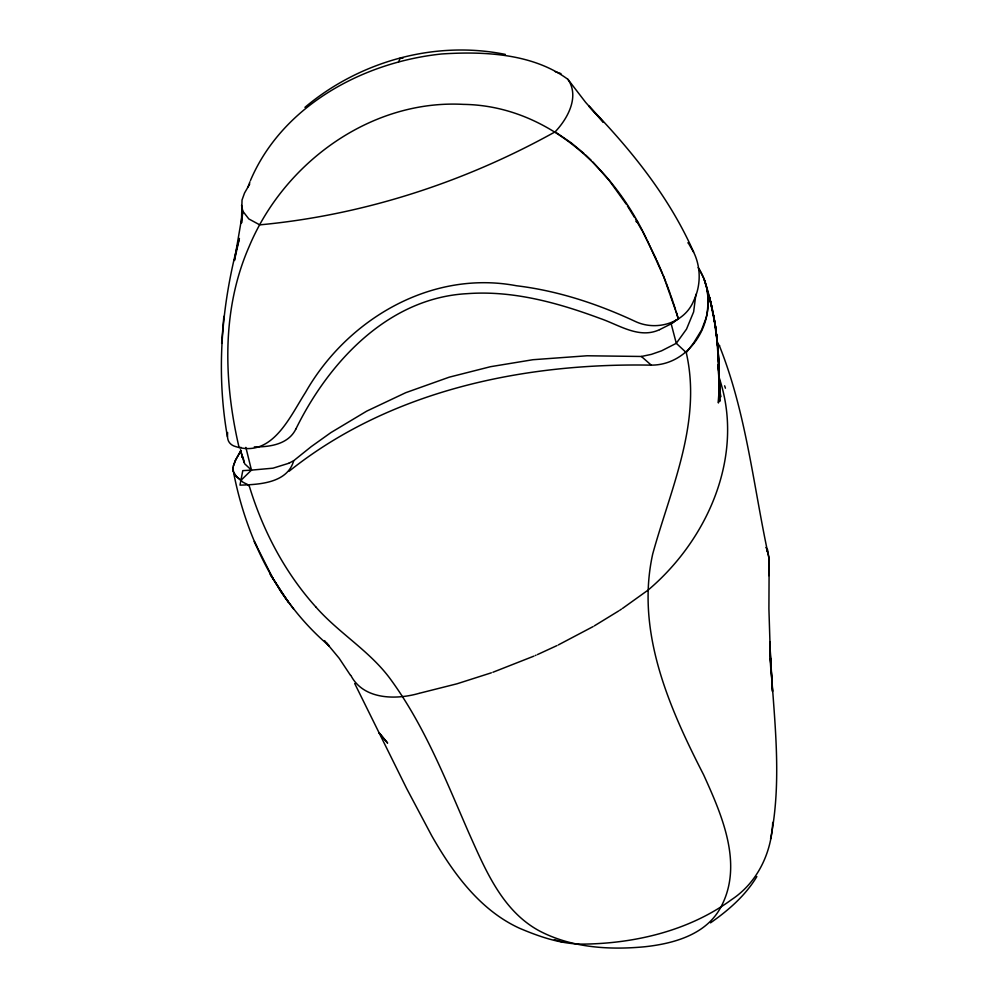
<?xml version="1.0" encoding="UTF-8"?>
<svg xmlns="http://www.w3.org/2000/svg" width="998" height="998" viewBox="0 0 998 998"><rect width="100%" height="100%" fill="white"/><g stroke="black" fill="none" stroke-linecap="round" stroke-linejoin="round"><path stroke-width="1.5" d="M695.893 294.335L693.635 311.887L686.524 329.115L676.295 343.312L661.549 350.834L651.395 354.365L641.402 356.473L587.086 355.775L532.944 359.717L490.48 366.703L449.2 377.182L405.762 392.676L366.753 411.114L330.849 432.633L311.276 446.593L293.711 460.702L288.784 463.259M241.441 222.866L242.027 200.024L244.535 193.026L249.737 183.981M241.541 205.388L242.851 211.214L234.43 260.49L239.383 238.435C221.506 303.766 215.543 372.628 227.931 439.507C228.667 442.488 231.037 444.809 233.819 445.956C271.581 459.504 289.345 417.613 305.475 392.464C347.005 319.298 431.348 269.61 516.465 285.752C557.969 290.742 597.877 303.966 635.601 321.593C656.834 331.448 684.79 322.94 693.722 300.685C700.895 285.84 701.02 267.813 693.984 252.893C669.571 197.205 630.836 149.363 588.77 106.038L603.491 122.367L585.614 102.345L567.949 79.366C532.683 53.381 483.88 51.185 441.553 53.979C363.247 62.163 282.334 105.489 250.448 180.513M676.569 319.759L671.18 323.826L676.295 343.312L686.262 352.593C702.13 422.441 670.781 488.309 652.704 554.015C635.601 631.422 669.009 707.382 703.627 774.822C721.916 815.154 744.021 865.104 720.456 907.881C705.698 934.827 673.563 943.584 645.07 946.728C609.354 950.158 571.417 947.813 539.157 930.785C501.957 910.563 485.165 869.283 468.698 832.582C445.944 780.436 424.849 726.482 391.204 680.174C370.52 651.32 339.021 633.431 315.867 606.984M770.843 670.768L768.909 608.755L769.159 559.017C753.49 487.461 746.616 413.372 719.084 344.984M768.822 575.621L769.271 559.629L767.387 549.287L765.84 547.528M223.851 316.366L221.643 343.399M772.714 822.389C771.591 852.791 757.395 882.594 731.596 899.622C689.818 930.248 636.662 943.135 585.427 944.083C562.56 944.707 540.33 937.085 519.559 928.265C479.701 910.051 452.805 872.714 431.697 835.713L406.598 788.408L354.702 683.518M241.591 222.866L242.851 211.214L248.814 218.936L259.754 224.862C363.309 215.169 464.332 182.372 555.113 131.848C567.675 118.675 579.801 96.606 567.949 79.366M243.362 458.606L244.61 463.733L251.446 470.12L273.028 468.174L288.634 463.322M227.606 432.483L227.444 436.613M707.382 311.825L708.206 299.911M770.568 838.906C782.519 779.226 773.961 718.123 770.419 658.081L772.514 691.464L769.757 641.664L770.83 670.731M707.345 312.1C703.328 339.981 680.736 365.231 651.257 365.131L641.402 356.473M766.951 551.57L767.387 549.287M706.247 317.277C710.576 300.56 707.757 282.035 698.188 267.601M398.539 61.938L400.435 57.822L402.868 58.308M705.998 318.2L701.557 330.026L693.66 342.925M248.053 186.913L249.924 181.786M245.87 447.391L251.446 470.12L242.788 470.632L239.982 485.14C259.168 484.529 287.424 483.219 293.711 460.702M235.64 460.003L233.245 466.428L235.179 460.689L240.955 450.522L235.715 459.853M295.807 429.165C328.679 362.087 388.234 297.803 467.363 293.649C512.885 290.281 557.807 302.743 600.085 318.437C618.972 324.849 639.019 339.145 659.416 329.739M295.745 429.277C288.148 444.459 269.622 447.092 254.328 446.892M756.846 876.568C745.506 895.53 728.465 910.301 710.514 922.851M693.56 343.062L686.337 352.519M648.351 589.868C708.181 539.169 745.232 454.801 719.121 377.593M251.446 470.12L240.905 480.375L236.713 476.795L233.757 472.69M289.096 471.243C390.243 390.355 524.05 362.748 651.133 365.143M647.552 590.479L622.453 608.468M304.939 107.335C359.517 61.352 435.066 40.12 505.362 54.416M621.417 609.154L619.87 610.177M618.847 610.851L594.247 625.921M678.303 318.911L671.18 323.826L659.578 329.664M593.049 626.619L558.256 644.957M556.934 645.606L537.386 654.613M535.327 655.511L536.013 655.212M533.955 656.11L492.9 672.265M718.647 346.081L719.62 345.682M491.378 672.802L457.009 683.792L420.108 693.086M419.36 693.261C395.981 700.072 363.447 699.785 350.872 675.446M241.192 447.453L239.071 447.478C223.702 381.461 221.406 309.729 249.151 246.543C284.106 162.774 370.882 99.363 463.359 104.378C546.056 105.451 613.071 167.477 646.542 239.058M563.196 942.262L554.389 939.629M555.212 71.631L560.988 73.627M635.938 221.494L638.358 222.542M555.113 131.848L571.118 142.776L583.867 153.355M585.764 155.089L591.128 160.279M241.329 480.674C243.45 483.743 248.577 483.469 249.525 486.824C263.01 530.849 284.904 572.627 315.83 606.946M241.079 480.425L236.563 476.62M236.426 476.483L234.717 474.412M592.837 162L609.391 180.725L626.295 204.216M326.433 642.712L329.265 645.955C277.806 602.355 246.843 539.307 233.856 473.875M324.562 640.641L339.145 658.231L350.51 675.347M717.213 342.688L718.298 344.023M284.418 596.629L293.649 609.079M687.909 242.751L688.558 243.649M283.12 594.746L270.246 574.349L288.31 602.081L279.465 589.419M689.194 244.547L693.573 252.057M627.38 205.887L634.578 217.539M698.924 268.749L703.815 278.405M635.564 219.198L642.151 230.8M234.58 473.975C232.422 472.129 233.457 463.084 232.958 469.048M642.974 232.172L656.148 258.844M256.673 546.168L254.303 541.527L273.44 579.439M647.203 240.256L663.745 276.77L676.856 314.058M656.884 260.49L662.535 273.639M233.694 472.528L233.307 471.455M663.196 275.286L665.791 281.848M703.977 278.816L707.021 289.183L708.206 299.712M666.427 283.482L670.045 293.3M670.619 294.934L672.864 301.471M673.4 303.093L675.496 309.605M724.648 385.802L725.421 388.185M676.008 311.226L677.355 315.68M676.993 314.47L678.428 319.323M677.467 316.079L677.829 317.302M241.329 453.304L242.826 458.332L240.506 449.774M677.954 317.701L678.191 318.512M242.826 458.332L241.878 454.863L244.023 462.274M241.878 454.863L242.689 457.808M704.239 279.477C717.574 319.198 720.556 361.376 718.41 402.98C720.282 367.526 718.373 331.635 709.466 297.154L715.84 328.242L713.632 315.53L717.986 347.928L716.502 334.293L718.884 367.389L718.248 352.768L718.897 385.927L719.134 370.358L719.783 401.333L718.909 379.764M707.021 289.183L712.26 309.018L709.466 297.154M233.245 471.231L232.958 469.272M718.972 382.471L720.618 397.004L719.508 384.455M718.061 364.42L718.535 370.52M718.073 365.68L719.521 386.513L718.722 373.427M387.536 742.974L379.19 732.906L387.536 742.974"/></g></svg>
